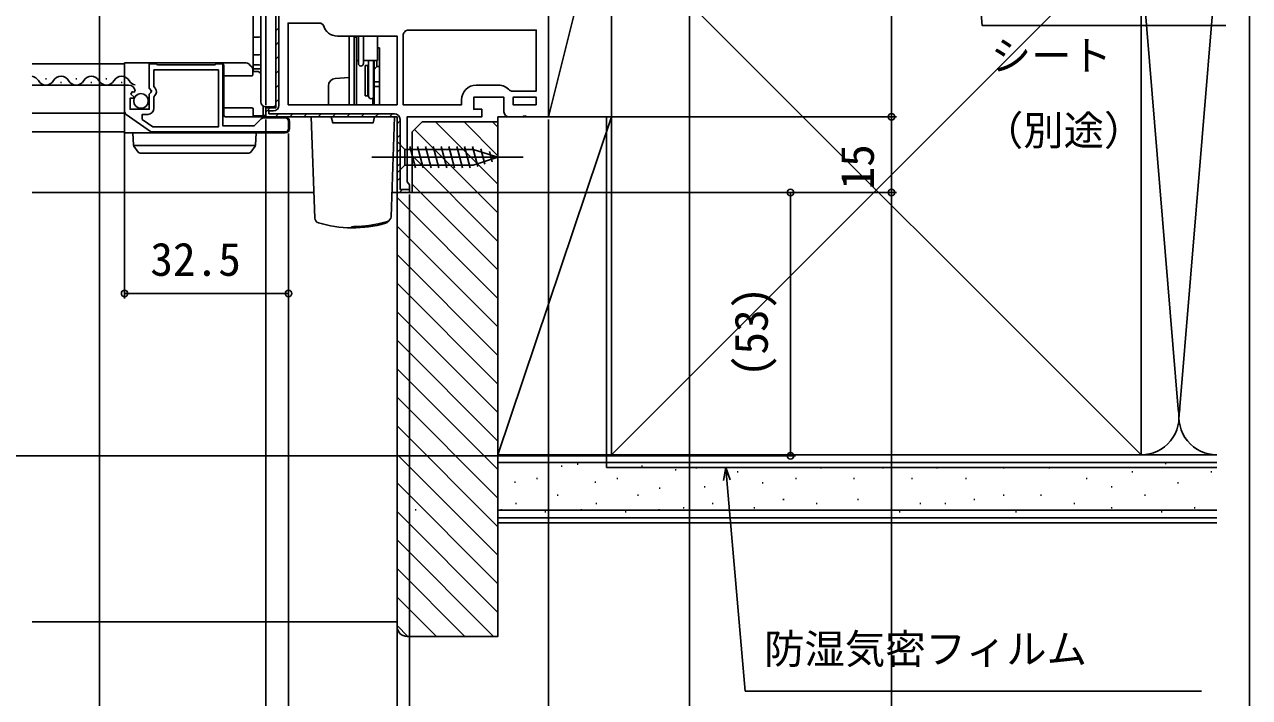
# Model space of a CAD drawing. Units: millimetres, scale not verified. Extents: x -525 to 525, y -783 to 778.
# Drawn here: x 282.2 to 525, y -604.9 to -471.5 of the extents above; entities that cross this region are included whole.
import ezdxf
from ezdxf.enums import TextEntityAlignment as Align

# ---------------------------------------------------------------- set-up
doc = ezdxf.new("R2010")
doc.units = ezdxf.units.MM
doc.header["$LTSCALE"] = 4
for name, color, linetype in [('0-3_YKK_11', 7, 'Continuous'), ('0-4_YKK_12', 2, 'Continuous'), ('0-5_YKK_13', 4, 'Continuous'), ('0-7_YKK_D', 6, 'Continuous'), ('0-8_YKK_ZWAK', 7, 'Continuous'), ('0-9_YSS_K', 3, 'Continuous'), ('0-A_YSS_KE', 3, 'Continuous')]:
    doc.layers.add(name, color=color, linetype=linetype)
doc.styles.add('ＭＳ ゴシック', font='')
doc.styles.get('ＭＳ ゴシック').set_extended_font_data('MS Gothic')

msp = doc.modelspace()

# ---------------------------------------------------------------- linework, layer by layer
at = {"layer": '0-3_YKK_11'}
for p, q in [((332.02, -472.767), (332.62, -472.167)), ((357.731, -472.816), (358.112, -472.64)), ((332.02, -475.596), (332.62, -474.996)), ((332.02, -478.424), (332.62, -477.824)), ((332.02, -481.253), (332.62, -480.653)), ((332.02, -484.081), (332.62, -483.481)), ((376.12, -483.54), (371.72, -483.54)), ((330.02, -488.91), (330.89, -488.04)), ((332.02, -486.91), (332.62, -486.31)), ((307.139, -492.714), (302.319, -489.349)), ((329.61, -490.04), (333.82, -490.04)), ((331.918, -489.84), (332.518, -489.24)), ((334.747, -489.84), (335.347, -489.24)), ((337.575, -489.84), (338.175, -489.24)), ((340.403, -489.84), (341.003, -489.24)), ((343.232, -489.84), (343.832, -489.24)), ((346.06, -489.84), (346.66, -489.24)), ((348.889, -489.84), (349.489, -489.24)), ((351.717, -489.84), (352.317, -489.24)), ((354.546, -489.84), (355.146, -489.24)), ((333.82, -492.84), (307.54, -492.84)), ((334.52, -490.74), (334.52, -492.14)), ((356.02, -491.194), (356.62, -490.594)), ((356.02, -494.022), (356.62, -493.422)), ((356.02, -496.851), (356.62, -496.251)), ((356.02, -499.679), (356.62, -499.079)), ((356.02, -502.508), (356.62, -501.908)), ((356.516, -504.84), (357.116, -504.24))]:
    msp.add_line(p, q, dxfattribs=at)
for points in [[(378.22, -489.84), (380.862, -489.84), (381.045, -489.72), (381.595, -489.72), (381.778, -489.84), (386.02, -489.84), (386.02, -438.84), (411.12, -438.84), (411.62, -439.34), (412.12, -439.84), (414.02, -439.84), (414.02, -436.44), (386.02, -436.44)], [(335.32, -463.34), (332.02, -463.34), (332.02, -488.04), (330.02, -488.04), (330.02, -489.84), (356.02, -489.84), (356.02, -504.84), (358.52, -504.84), (358.52, -503.34), (358.27, -503.044), (358.02, -502.748), (358.02, -489.84), (372.82, -489.84), (372.82, -488.34), (371.22, -488.34), (371.22, -485.94), (377.22, -485.94), (377.22, -488.84)], [(355.52, -489.84), (330.02, -489.84), (330.02, -488.04), (332.02, -488.04), (332.02, -463.34), (335.32, -463.34)], [(336.237, -463.94), (332.62, -463.94), (332.62, -487.54)], [(341.401, -471.622), (340.915, -471.24), (334.42, -471.24), (334.42, -487.44)], [(368.82, -486.44), (368.82, -487.44), (357.22, -487.44), (357.22, -473.532), (357.396, -473.151)], [(358.112, -472.64), (383.62, -472.64), (383.62, -484.74), (378.712, -484.74), (378.33, -484.562)], [(334.42, -487.44), (356.02, -487.44), (356.02, -473.84), (344.22, -473.84)], [(304.119, -484.722), (303.868, -484.933), (303.549, -484.848), (303.279, -485.316), (303.856, -485.893), (303.754, -486.14), (303.12, -486.14), (303.12, -488.34), (306.92, -488.34), (306.92, -485.34), (307.22, -485.04), (307.373, -484.711), (306.92, -484.171), (306.92, -479.34), (308.247, -479.34), (308.42, -479.44), (308.593, -479.54), (319.847, -479.54), (320.02, -479.44), (320.193, -479.34), (321.52, -479.34), (321.52, -491.64), (327.72, -491.64), (329.115, -490.245)], [(307.635, -491.84), (320.62, -491.84), (320.62, -480.54), (307.82, -480.54), (307.82, -483.844), (308.063, -484.133)], [(302.02, -488.775), (302.02, -483.54), (302.825, -483.54)], [(307.927, -485.682), (307.82, -485.912), (307.82, -488.14)], [(306.62, -489.34), (305.52, -489.34), (305.52, -490.364), (307.635, -491.84)], [(331.52, -488.64), (330.62, -488.64), (330.62, -489.24), (355.52, -489.24)], [(356.62, -490.34), (356.62, -504.24), (358.52, -504.24), (358.52, -504.84), (356.02, -504.84), (356.02, -490.34)]]:
    msp.add_lwpolyline(points, dxfattribs=at)
msp.add_lwpolyline([(383.62, -487.44), (379.02, -487.44), (379.02, -485.94), (383.62, -485.94)], close=True, dxfattribs=at)
for centre, radius, start, end in [((344.22, -470.94), 2.9, 193.60896, 269.99999), ((355.52, -470.94), 2.9, 310.32022, 319.67978), ((302.825, -484.84), 1.3, 5.2159, 90.00002), ((307.22, -484.84), 1.1, 310.00519, 40.00001), ((371.72, -486.44), 2.9, 90.00001, 179.99999), ((376.12, -486.44), 2.9, 40.36099, 89.99999), ((331.52, -487.54), 1.1, 270.00001, 359.99999), ((302.72, -488.775), 0.7, 180.00002, 235.08063), ((306.62, -488.14), 1.2, 270.00001, 359.99999), ((329.61, -490.74), 0.7, 89.99997, 134.99996), ((333.82, -490.74), 0.7, 0.00001, 89.99999), ((355.52, -490.34), 1.1, 0.00001, 89.99999), ((378.22, -488.84), 1, 180.00001, 269.99999), ((307.54, -492.14), 0.7, 235.08065, 270.00008), ((333.82, -492.14), 0.7, 270.00001, 359.99999)]:
    msp.add_arc(centre, radius, start, end, dxfattribs=at)
at = {"layer": '0-4_YKK_12'}
for p, q in [((302.02, -479.34), (283.677, -479.34)), ((286.321, -482.28), (286.521, -482.28)), ((289.321, -483.04), (289.521, -483.04)), ((292.321, -482.28), (292.521, -482.28)), ((295.321, -483.04), (295.521, -483.04)), ((298.321, -482.28), (298.521, -482.28)), ((301.321, -483.04), (301.521, -483.04)), ((302.02, -483.54), (283.677, -483.54)), ((302.02, -489.14), (283.677, -489.14)), ((302.02, -492.84), (283.677, -492.84)), ((339.544, -504.84), (283.677, -504.84)), ((356.52, -504.84), (354.996, -504.84))]:
    msp.add_line(p, q, dxfattribs=at)
msp.add_lwpolyline([(327.52, -480.84), (327.52, -465.34), (283.677, -465.34)], dxfattribs=at)
for centre, start, end in [((283.421, -483.498), 29.20254, 81.41552), ((286.421, -481.821), 209.20254, 330.79746), ((289.421, -483.498), 29.20254, 150.79746), ((292.421, -481.821), 209.20254, 330.79746), ((295.421, -483.498), 29.20254, 150.79746), ((298.421, -481.821), 209.20254, 330.79746), ((301.421, -483.498), 29.20254, 150.79746), ((304.421, -481.821), 209.20254, 259.91773)]:
    msp.add_arc(centre, 1.718, start, end, dxfattribs=at)
at = {"layer": '0-5_YKK_13'}
for p, q in [((329.02, -466.34), (329.02, -486.84)), ((332.02, -486.84), (332.02, -466.34)), ((328.725, -474.045), (327.52, -474.066)), ((346.52, -473.84), (346.52, -487.44)), ((348.02, -474.061), (347.52, -474.061)), ((347.52, -487.44), (347.52, -474.061)), ((348.02, -487.44), (348.02, -473.84)), ((348.02, -478.69), (348.02, -473.84)), ((348.37, -473.84), (348.37, -479.267)), ((349.37, -473.84), (349.37, -474.134)), ((349.37, -474.134), (349.37, -479.267)), ((349.37, -474.134), (349.37, -479.267)), ((352.12, -473.84), (352.12, -478.69)), ((328.725, -477.545), (327.52, -477.566)), ((352.12, -476.14), (352.52, -476.14)), ((352.52, -487.44), (352.52, -476.14)), ((302.02, -479.14), (302.02, -479.84)), ((305.126, -479.14), (302.02, -479.14)), ((302.02, -483.54), (302.02, -479.84)), ((305.126, -479.14), (306.116, -479.14)), ((306.116, -479.14), (321.02, -479.14)), ((326.137, -479.14), (321.02, -479.14)), ((321.72, -479.84), (321.72, -488.34)), ((326.914, -479.628), (326.632, -479.345)), ((327.233, -479.946), (326.914, -479.628)), ((327.447, -481.437), (327.438, -480.435)), ((327.52, -479.514), (328.725, -479.535)), ((327.52, -480.34), (328.72, -480.34)), ((328.72, -480.34), (329.02, -480.34)), ((348.02, -478.69), (348.37, -478.69)), ((349.37, -478.69), (352.12, -478.69)), ((349.72, -485.64), (349.72, -479.64)), ((350.22, -479.64), (349.72, -479.64)), ((350.22, -485.64), (350.22, -479.64)), ((350.37, -480.14), (350.22, -480.14)), ((350.37, -478.69), (350.37, -485.74)), ((350.37, -485.74), (350.37, -479.04)), ((351.37, -485.74), (351.37, -478.69)), ((351.52, -480.14), (351.37, -480.14)), ((351.52, -487.44), (351.52, -478.69)), ((351.52, -480.432), (352.02, -479.833)), ((351.52, -480.14), (351.52, -485.14)), ((352.02, -479.833), (352.02, -478.69)), ((352.02, -479.833), (352.52, -479.833)), ((321.72, -481.74), (327.147, -481.74)), ((328.409, -480.84), (327.441, -480.84)), ((329.02, -481.268), (328.604, -480.912)), ((346.52, -482.015), (343.789, -482.221)), ((351.52, -482.882), (352.52, -482.882)), ((302.02, -488.34), (302.02, -483.54)), ((342.42, -483.716), (342.42, -487.44)), ((349.72, -485.64), (350.22, -485.64)), ((350.22, -485.14), (350.37, -485.14)), ((351.37, -485.14), (351.52, -485.14)), ((351.52, -483.798), (352.52, -483.798)), ((327.207, -488.04), (321.72, -488.04)), ((329.503, -489.342), (329.517, -487.704)), ((330.02, -487.84), (331.52, -487.84)), ((332.02, -487.34), (332.02, -486.84)), ((351.22, -486.34), (351.52, -486.04)), ((351.22, -486.34), (351.22, -487.44)), ((302.02, -489.44), (302.02, -488.34)), ((302.02, -492.88), (302.02, -489.44)), ((321.72, -488.34), (321.72, -489.54)), ((322.02, -489.84), (333.82, -489.84)), ((327.517, -489.542), (327.507, -488.337)), ((327.535, -489.64), (329.203, -489.64)), ((330.02, -489.839), (330.02, -489.54)), ((339.02, -489.84), (339.721, -509.9)), ((339.769, -489.84), (342.97, -489.84)), ((351.57, -489.84), (354.771, -489.84)), ((355.52, -489.84), (354.829, -509.642)), ((302.02, -493.04), (302.02, -492.88)), ((334.72, -490.74), (334.72, -492.14)), ((307.501, -493.04), (302.02, -493.04)), ((333.82, -493.04), (307.501, -493.04)), ((356.02, -494.74), (356.02, -500.94)), ((356.02, -494.74), (357.57, -496.29)), ((327.954, -495.543), (303.786, -495.543)), ((303.825, -495.614), (303.836, -495.63)), ((303.836, -495.63), (304.715, -496.834)), ((305.119, -497.04), (305.523, -497.04)), ((327.025, -496.834), (327.904, -495.63)), ((327.904, -495.63), (327.915, -495.614)), ((371.104, -496.29), (357.57, -496.29)), ((357.57, -496.29), (357.57, -499.39)), ((359.655, -499.94), (358.53, -495.74)), ((361.208, -499.94), (360.083, -495.74)), ((362.761, -499.94), (361.636, -495.74)), ((364.314, -499.94), (363.189, -495.74)), ((365.867, -499.94), (364.741, -495.74)), ((367.42, -499.94), (366.294, -495.74)), ((368.973, -499.94), (367.847, -495.74)), ((370.526, -499.94), (369.4, -495.74)), ((372.009, -499.681), (370.953, -495.74)), ((376.02, -497.84), (371.104, -496.29)), ((373.441, -499.23), (372.628, -496.194)), ((374.873, -498.778), (374.324, -496.729)), ((351.02, -497.84), (381.02, -497.84)), ((356.02, -500.94), (357.57, -499.39)), ((357.57, -499.39), (371.104, -499.39)), ((376.02, -497.84), (371.104, -499.39)), ((347.009, -511.838), (347.009, -511.669)), ((353.67, -510.694), (353.677, -510.95)), ((354.121, -510.563), (354.121, -510.561))]:
    msp.add_line(p, q, dxfattribs=at)
for points in [[(329.453, -489.505), (330.02, -489.54), (330.02, -489.24), (330.02, -487.84)], [(339.02, -489.84), (339.115, -489.84), (339.381, -489.84), (339.769, -489.84)], [(354.771, -489.84), (355.158, -489.84), (355.425, -489.84), (355.52, -489.84)], [(327.972, -495.455), (328.12, -493.04), (327.122, -493.04), (304.618, -493.04), (303.62, -493.04), (303.768, -495.455)], [(305.523, -497.04), (326.217, -497.04), (326.621, -497.04)], [(347.009, -511.669), (347.025, -511.658), (347.074, -511.647), (347.155, -511.636), (347.264, -511.626), (347.4, -511.615), (347.559, -511.605), (347.738, -511.594), (347.933, -511.583), (348.14, -511.572), (348.355, -511.56), (348.576, -511.548)], [(347.257, -511.641), (347.206, -511.652), (347.009, -511.669)], [(347.256, -511.633), (347.3, -511.628), (347.406, -511.619), (347.552, -511.608), (347.727, -511.597), (347.924, -511.586), (348.138, -511.574), (348.362, -511.561), (348.59, -511.549)], [(348.576, -511.548), (350.45, -511.367), (352.302, -511.038), (354.121, -510.561)], [(349.62, -511.722), (349.372, -511.716), (349.133, -511.649), (348.918, -511.526)], [(349.599, -511.468), (349.602, -511.538), (349.605, -511.598), (349.608, -511.645), (349.611, -511.682), (349.614, -511.707), (349.617, -511.72), (349.62, -511.722)]]:
    msp.add_lwpolyline(points, dxfattribs=at)
msp.add_lwpolyline([(351.57, -489.84), (351.27, -491.04), (343.27, -491.04), (342.97, -489.84)], close=True, dxfattribs=at)
msp.add_circle((305.27, -486.691), 1.45, dxfattribs=at)
for centre, radius, start, end in [((328.72, -473.745), 0.3, 271, 0), ((348.87, -474.134), 0.5, 143.96476, 180), ((348.87, -474.134), 0.5, 0, 36.03524), ((328.72, -477.245), 0.3, 271, 0), ((321.02, -479.84), 0.7, 0, 90), ((326.137, -479.84), 0.7, 45, 90), ((326.738, -480.441), 0.7, 0.5, 45), ((328.72, -479.835), 0.3, 0, 89), ((348.87, -479.267), 0.5, 180, 0), ((348.87, -479.267), 0.5, 180, 0), ((327.147, -481.44), 0.3, 270, 0.5), ((328.409, -481.14), 0.3, 49.39871, 90), ((343.92, -483.716), 1.5, 95, 180), ((327.207, -488.34), 0.3, 0.5, 90), ((327.207, -488.34), 0.3, 0.5, 90), ((330.02, -486.84), 1, 180, 270), ((331.52, -487.34), 0.5, 270, 0), ((350.87, -485.74), 0.5, 180, 0), ((322.02, -489.54), 0.3, 180, 270), ((327.817, -489.54), 0.3, 180.5, 270), ((329.203, -489.34), 0.3, 270, 359.5), ((333.82, -490.74), 0.9, 0, 90), ((333.82, -492.14), 0.9, 270, 0), ((304.067, -495.437), 0.3, 183.5, 216.09486), ((305.119, -496.54), 0.5, 216.09486, 270), ((326.621, -496.54), 0.5, 270, 323.90514), ((327.673, -495.437), 0.3, 323.90514, 356.5), ((340.72, -509.865), 1, 182, 253.07528), ((353.829, -509.607), 1, 286.9815, 358), ((347.27, -488.34), 23.5, 253.07528, 269.36337), ((347.27, -488.342), 23.498, 269.36266, 285.92568), ((347.02, -510.838), 1, 269.36337, 309.18843), ((228.607, -512.279), 118.925, 0.21228, 0.27976), ((353.444, -509.976), 1, 285.92504, 329.45264)]:
    msp.add_arc(centre, radius, start, end, dxfattribs=at)
at = {"layer": '0-7_YKK_D'}
for p, q in [((330.02, -487.54), (330.02, -284.933)), ((330.02, -487.54), (330.02, -333.84)), ((330.02, -487.54), (330.02, -333.84)), ((414.023, -440.34), (414.023, -758.841)), ((454.021, -439.84), (454.021, -489.84)), ((297.02, -459.34), (297.02, -688.841)), ((302.02, -489.775), (302.02, -525.84)), ((330.02, -490.34), (330.02, -688.841)), ((330.02, -490.34), (330.02, -668.841)), ((330.023, -490.397), (330.023, -688.841)), ((386.023, -490.34), (386.023, -738.841)), ((386.023, -490.34), (386.023, -758.841)), ((386.521, -489.84), (455.021, -489.84)), ((386.521, -489.84), (455.021, -489.84)), ((454.021, -489.84), (454.021, -504.84)), ((334.52, -493.14), (334.52, -648.841)), ((334.52, -493.14), (334.52, -525.84)), ((334.52, -493.14), (334.52, -648.841)), ((359.021, -504.84), (455.021, -504.84)), ((359.021, -504.84), (435.021, -504.84)), ((391.274, -504.84), (455.021, -504.84)), ((434.021, -504.84), (434.021, -557.058)), ((356.02, -505.34), (356.02, -688.841)), ((356.02, -505.34), (356.02, -688.841)), ((356.02, -505.34), (356.02, -648.841)), ((358.52, -505.24), (358.52, -688.841)), ((356.023, -507.84), (356.023, -738.841)), ((356.023, -507.84), (356.023, -738.841)), ((386.023, -507.84), (386.023, -758.841)), ((386.023, -507.84), (386.023, -708.841)), ((302.02, -524.84), (334.52, -524.84)), ((167.738, -557.058), (435.021, -557.058))]:
    msp.add_line(p, q, dxfattribs=at)
for points in [[(469.121, -438.84), (469.343, -441.38), (471.996, -471.701), (520.315, -471.701)], [(454.021, -504.84), (454.021, -626.652), (454.021, -764.338)], [(420.717, -561.94), (421.175, -559.34), (422.078, -561.821)], [(421.175, -559.34), (421.397, -561.88), (425.053, -603.661), (515.485, -603.661)]]:
    msp.add_lwpolyline(points, dxfattribs=at)
for centre in [(454.021, -489.84), (454.021, -489.84), (434.021, -504.84), (454.021, -504.84), (454.021, -504.84), (302.02, -524.84), (334.52, -524.84), (434.021, -557.058)]:
    msp.add_circle(centre, 0.637, dxfattribs=at)
at = {"layer": '0-8_YKK_ZWAK'}
msp.add_lwpolyline([(-525, -782.7), (525, -782.7), (525, 747.3)], dxfattribs=at)
at = {"layer": '0-9_YSS_K'}
for p, q in [((386.023, -489.84), (398.523, -439.84)), ((398.523, -556.84), (503.523, -451.84)), ((398.523, -451.84), (503.523, -556.84)), ((503.529, -459.034), (510.865, -547.808)), ((518.365, -460.871), (511.023, -549.721)), ((398.523, -489.84), (376.023, -489.84)), ((376.023, -556.84), (376.023, -489.84)), ((398.523, -489.84), (376.023, -556.84)), ((398.523, -556.84), (398.523, -489.84)), ((359.51, -492.354), (376.023, -508.867)), ((363.654, -490.841), (376.023, -503.21)), ((369.311, -490.841), (376.023, -497.553)), ((374.968, -490.841), (376.023, -491.896)), ((359.023, -497.524), (376.023, -514.524)), ((359.023, -503.18), (376.023, -520.18)), ((356.023, -505.837), (376.023, -525.837)), ((356.023, -511.494), (376.023, -531.494)), ((356.023, -517.151), (376.023, -537.151)), ((356.023, -522.808), (376.023, -542.808)), ((356.023, -528.465), (376.023, -548.465)), ((356.023, -534.122), (376.023, -554.122)), ((356.023, -539.778), (376.023, -559.778)), ((356.023, -545.435), (376.023, -565.435)), ((356.023, -551.092), (376.023, -571.092)), ((356.023, -556.749), (376.023, -576.749)), ((398.523, -556.84), (376.023, -556.84)), ((518.523, -558.34), (376.023, -558.34)), ((503.523, -556.84), (518.523, -556.84)), ((388.588, -559.059), (388.788, -559.059)), ((391.707, -558.67), (391.907, -558.67)), ((404.504, -559.059), (404.704, -559.059)), ((411.131, -559.839), (411.331, -559.839)), ((415.222, -559.406), (415.422, -559.406)), ((423.463, -560.23), (423.663, -560.23)), ((439.946, -559.406), (440.146, -559.406)), ((452.24, -559.406), (452.44, -559.406)), ((462.954, -559.406), (463.154, -559.406)), ((476.141, -559.406), (476.341, -559.406)), ((485.207, -559.406), (485.407, -559.406)), ((501.69, -560.23), (501.89, -560.23)), ((508.283, -558.581), (508.483, -558.581)), ((517.349, -560.23), (517.549, -560.23)), ((356.023, -562.406), (376.023, -582.406)), ((379.298, -562.288), (379.498, -562.288)), ((383.646, -561.554), (383.846, -561.554)), ((395.215, -562.288), (395.415, -562.288)), ((399.563, -561.554), (399.763, -561.554)), ((416.87, -563.202), (417.07, -563.202)), ((428.408, -562.378), (428.608, -562.378)), ((435.002, -561.554), (435.202, -561.554)), ((446.471, -561.554), (446.671, -561.554)), ((458.009, -561.554), (458.209, -561.554)), ((468.723, -561.554), (468.923, -561.554)), ((492.624, -561.554), (492.824, -561.554)), ((497.569, -563.202), (497.769, -563.202)), ((510.756, -562.378), (510.956, -562.378)), ((387.767, -564.851), (387.967, -564.851)), ((403.683, -564.851), (403.883, -564.851)), ((408.012, -563.457), (408.212, -563.457)), ((432.529, -565.675), (432.729, -565.675)), ((447.295, -565.675), (447.495, -565.675)), ((470.372, -565.675), (470.572, -565.675)), ((476.141, -564.851), (476.341, -564.851)), ((483.558, -564.851), (483.758, -564.851)), ((504.162, -564.851), (504.362, -564.851)), ((356.023, -568.063), (376.023, -588.063)), ((359.607, -567.745), (359.807, -567.745)), ((518.523, -567.84), (376.023, -567.84)), ((376.57, -567.745), (376.77, -567.745)), ((379.525, -566.499), (379.725, -566.499)), ((385.295, -568.147), (385.495, -568.147)), ((392.486, -567.745), (392.686, -567.745)), ((395.442, -566.499), (395.642, -566.499)), ((401.211, -568.147), (401.411, -568.147)), ((407.823, -567.745), (408.023, -567.745)), ((412.749, -567.323), (412.949, -567.323)), ((418.518, -566.499), (418.718, -566.499)), ((426.76, -567.323), (426.96, -567.323)), ((439.122, -566.499), (439.322, -566.499)), ((455.537, -568.147), (455.737, -568.147)), ((459.658, -566.499), (459.858, -566.499)), ((464.603, -566.499), (464.803, -566.499)), ((478.613, -568.147), (478.813, -568.147)), ((490.152, -566.499), (490.352, -566.499)), ((497.569, -567.323), (497.769, -567.323)), ((507.459, -568.147), (507.659, -568.147)), ((514.052, -567.323), (514.252, -567.323)), ((518.523, -570.34), (376.023, -570.34)), ((356.023, -573.72), (375.144, -592.841)), ((356.023, -579.376), (369.487, -592.841)), ((356.023, -585.033), (363.83, -592.841)), ((283.677, -589.941), (356.023, -589.941)), ((356.023, -590.69), (358.174, -592.841))]:
    msp.add_line(p, q, dxfattribs=at)
msp.add_lwpolyline([(398.523, -489.84), (398.523, -439.84), (386.023, -439.84), (386.023, -489.84)], close=True, dxfattribs=at)
for centre, start, end in [((503.523, -549.34), 270, 11.78353), ((518.523, -549.34), 168.21646, 270.08929)]:
    msp.add_arc(centre, 7.5, start, end, dxfattribs=at)
at = {"layer": '0-A_YSS_KE'}
for p, q in [((503.523, -556.84), (503.523, -459.34)), ((397.523, -489.84), (397.523, -559.34)), ((518.535, -556.84), (376.023, -556.84)), ((376.023, -569.34), (376.023, -556.84)), ((397.523, -559.34), (518.523, -559.34)), ((518.523, -569.34), (376.023, -569.34))]:
    msp.add_line(p, q, dxfattribs=at)
for points in [[(503.523, -451.84), (398.523, -451.84), (398.523, -556.84), (503.523, -556.84)], [(356.023, -590.841), (356.023, -504.841), (359.023, -504.841), (359.023, -492.841), (361.023, -490.841), (376.023, -490.841)], [(376.023, -490.841), (376.023, -592.841), (358.023, -592.841)]]:
    msp.add_lwpolyline(points, dxfattribs=at)
msp.add_arc((358.023, -590.841), 2, 180.00001, 269.99999, dxfattribs=at)

# ---------------------------------------------------------------- texts
at = {"layer": '0-7_YKK_D', "style": 'ＭＳ ゴシック'}
for s, height, p in [('シート', 5.865, (473.7, -482.384)), ('（別途）', 5.865, (472.154, -497.218)), ('32.5', 6.598, (307.122, -523.34)), ('防湿気密フィルム', 5.865, (428.784, -600.003))]:
    msp.add_text(s, height=height, dxfattribs=at).set_placement(p, align=Align.BOTTOM_LEFT)
for s, p in [('15', (452.521, -504.243)), ('(53)', (431.498, -541.457))]:
    msp.add_text(s, height=6.598, rotation=90, dxfattribs=at).set_placement(p, align=Align.BOTTOM_LEFT)

doc.saveas('drawing.dxf')
